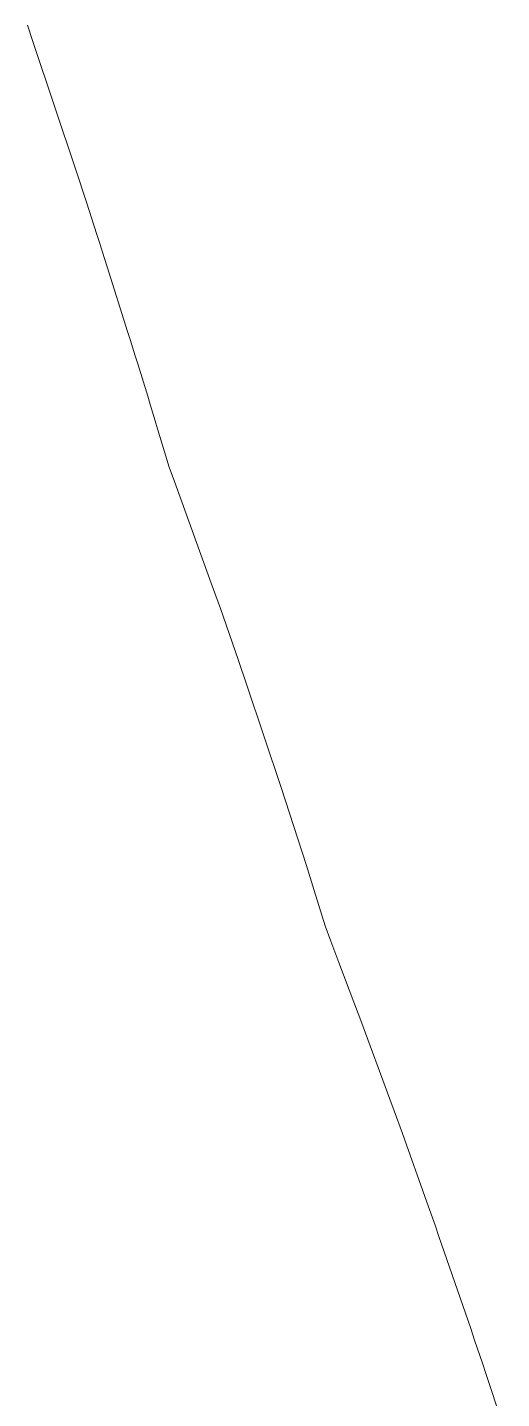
# Model space of a CAD drawing. Header units: metres. Extents: x 3 to 1027712, y 40 to 4430649.
# Drawn here: x 1027238 to 1027461, y 4426611 to 4427257 of the extents above; entities that cross this region are included whole.
import ezdxf

# ---------------------------------------------------------------- set-up
doc = ezdxf.new("R2010")
doc.units = ezdxf.units.M
doc.header["$MEASUREMENT"] = 0
doc.layers.add('RN_LIC_5_km', color=7, linetype='Continuous', lineweight=9, true_color=0xe5f2bf)
doc.layers.add('RN_ZEPA_5_km', color=7, linetype='Continuous', lineweight=9, true_color=0xc2d3f2)

msp = doc.modelspace()

# ---------------------------------------------------------------- linework, layer by layer
at = {"layer": 'RN_LIC_5_km'}
msp.add_lwpolyline([(1027238.16, 4427257.58), (1027240.71, 4427250.03), (1027260.91, 4427189.48), (1027262.16, 4427185.7), (1027264.66, 4427178.11), (1027265.9, 4427174.31), (1027270.83, 4427159.13), (1027272.06, 4427155.33), (1027274.49, 4427147.73), (1027275.7, 4427143.92), (1027285.33, 4427113.47), (1027286.53, 4427109.65), (1027288.91, 4427102.01), (1027290.09, 4427098.2), (1027294.78, 4427082.92), (1027295.95, 4427079.1), (1027298.27, 4427071.44), (1027299.42, 4427067.61), (1027304.88, 4427049.51), (1027307.35, 4427042.79), (1027324.71, 4426994.99), (1027328.97, 4426983.02), (1027337.35, 4426959.01), (1027341.47, 4426946.98), (1027357.61, 4426898.76), (1027361.57, 4426886.68), (1027369.34, 4426862.46), (1027373.17, 4426850.27), (1027378.28, 4426833.62), (1027381.02, 4426826.4), (1027384.82, 4426816.35), (1027391.83, 4426797.66), (1027395.05, 4426789), (1027408.77, 4426751.98), (1027410.75, 4426746.58), (1027414.67, 4426735.81), (1027416.62, 4426730.42), (1027424.32, 4426708.87), (1027426.24, 4426703.48), (1027430.03, 4426692.68), (1027431.91, 4426687.28), (1027446.82, 4426644.01), (1027448.67, 4426638.6), (1027452.34, 4426627.76), (1027454.16, 4426622.33), (1027461.37, 4426600.62)], dxfattribs=at)
at = {"layer": 'RN_ZEPA_5_km'}
msp.add_lwpolyline([(1027238.16, 4427257.58), (1027240.71, 4427250.03), (1027260.91, 4427189.48), (1027262.16, 4427185.7), (1027264.66, 4427178.11), (1027265.9, 4427174.31), (1027270.83, 4427159.13), (1027272.06, 4427155.33), (1027274.49, 4427147.73), (1027275.7, 4427143.92), (1027285.33, 4427113.47), (1027286.53, 4427109.65), (1027288.91, 4427102.01), (1027290.09, 4427098.2), (1027294.78, 4427082.92), (1027295.95, 4427079.1), (1027298.27, 4427071.44), (1027299.42, 4427067.61), (1027304.88, 4427049.51), (1027307.35, 4427042.79), (1027324.71, 4426994.99), (1027328.97, 4426983.02), (1027337.35, 4426959.01), (1027341.47, 4426946.98), (1027357.61, 4426898.76), (1027361.57, 4426886.68), (1027369.34, 4426862.46), (1027373.17, 4426850.27), (1027378.28, 4426833.62), (1027381.02, 4426826.4), (1027384.82, 4426816.35), (1027391.83, 4426797.66), (1027395.05, 4426789), (1027408.77, 4426751.98), (1027410.75, 4426746.58), (1027414.67, 4426735.81), (1027416.62, 4426730.42), (1027424.32, 4426708.87), (1027426.24, 4426703.48), (1027430.03, 4426692.68), (1027431.91, 4426687.28), (1027446.82, 4426644.01), (1027448.67, 4426638.6), (1027452.34, 4426627.76), (1027454.16, 4426622.33), (1027461.37, 4426600.62)], dxfattribs=at)

doc.saveas('drawing.dxf')
